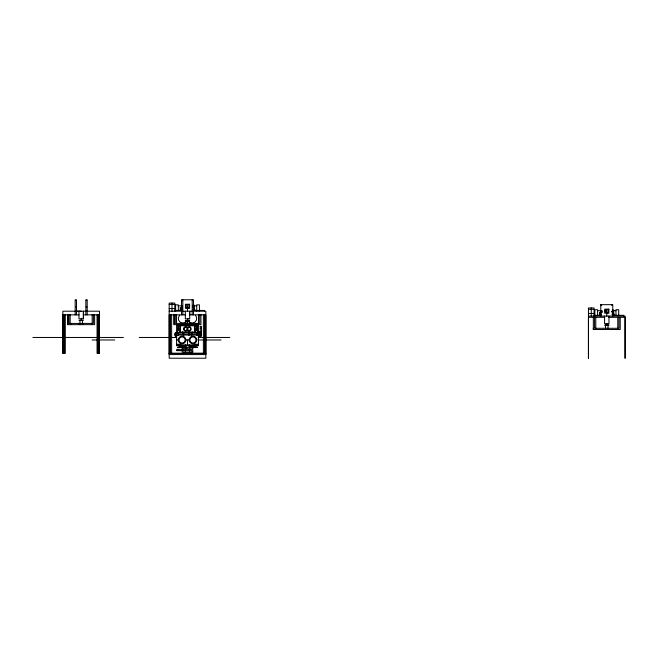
<?xml version="1.0" encoding="UTF-8"?>
<svg xmlns="http://www.w3.org/2000/svg" width="658" height="658" viewBox="0 0 658 658"><rect width="100%" height="100%" fill="white"/><g stroke="black" fill="none" stroke-linecap="round" stroke-linejoin="round"><path stroke-width="0.99" d="M78.976 314.861L62.855 314.861L62.855 353.346L64.073 353.338L64.073 314.861M94.62 314.417L94.62 324.641L67.741 324.641L67.741 314.861M83.015 324.641L83.015 323.415M76.813 311.201L78.976 311.201L78.976 318.842L83.385 318.85L83.385 315.026M83.385 312.418L83.385 314.861L99.506 314.861L99.506 353.33L98.281 353.338L98.281 314.861M91.561 324.641L91.561 323.415M97.063 314.861L97.063 353.33L99.506 353.33L99.506 311.201L62.855 311.201L62.855 353.338L65.298 353.338L65.298 314.861M98.281 314.466L98.281 353.33L99.506 353.33M170.414 314.861L170.414 353.338L170.414 314.466M186 324.641L174.082 324.641L174.082 314.861M178.351 350.591L178.351 349.365M179.132 347.408L179.141 345.179M182.587 333.976L182.587 332.076L182.587 333.968L177.66 333.968L177.668 330.176M183.327 350.591L183.327 349.373M183.755 353.749L183.755 352.12M185.688 348.493L185.688 346.75L180.753 346.75L180.753 344.841M185.688 344.915L185.688 348.666M185.688 321.598L185.688 324.559L185.688 320.372M189.718 312.418L189.718 314.861L205.839 314.861L205.839 358.223L169.196 358.223L169.188 314.861L185.317 314.861M191.281 353.749L191.281 352.12L191.749 352.12M191.832 334.379L191.832 332.751L192.44 332.751M192.399 353.749L192.235 352.12M192.44 334.379L192.44 332.241M203.396 353.33L203.396 314.861M204.622 314.466L204.622 353.33L205.839 353.338L205.839 354.555L169.196 354.555L169.188 303.083L174.822 303.083L174.822 311.201M620.214 317.304L620.214 329.518L593.335 329.518L593.335 328.293M197.367 327.733L197.375 326.384L194.414 326.384M195.023 344.299L195.015 345.763L195.023 344.299L198.436 344.299M196.726 344.907L196.734 344.299M76.147 300.435L75.835 300.435M76.147 306.891L75.835 306.891M182.62 300.435C180.95 301.635 182.842 299.045 182.176 300.435M182.48 306.891L182.176 306.891M192.416 300.435C193.518 300.328 192.778 300.558 192.555 300.435M600.984 305.312C602.588 303.955 600.993 307.278 600.984 304.654M180.144 332.578L180.572 332.125L194.464 332.125L194.883 332.578L180.144 332.578L180.144 325.323L180.572 325.776L194.464 325.776L194.883 325.323L194.974 332.668M180.144 325.916L177.512 328.951L180.144 331.986M194.883 331.986L197.523 328.951L194.883 325.916M612.228 304.876C613.026 306.595 610.616 304.86 612.565 304.654M182.225 349.373L182.225 347.843L187.818 347.843M185.383 350.591L185.383 352.12M78.976 311.201L81.181 311.201M185.688 349.373L185.301 347.843M169.188 304.44L174.822 304.44M600.984 304.868L601.437 304.868M192.868 305.164L194.431 305.164L194.381 309.976M178.31 305.814L182.027 305.814M193.937 305.814L196.726 305.814M182.093 307.467L180.267 307.467L180.267 309.976L181.929 309.976L181.929 309.17M180.267 307.804L182.11 307.804M169.188 308.577L174.822 308.577M180.267 309.17L182.11 309.17M192.868 309.17L194.768 309.17L194.768 309.976L193.107 309.976M588.449 309.318L594.084 309.318M612.121 310.041L613.692 310.041L613.692 314.853M174.609 310.428L182.027 310.428M193.008 310.428L204.391 310.428L204.391 311.201M597.571 310.691L601.28 310.691M613.198 310.691L615.978 310.691M169.188 311.201L182.389 311.201M182.825 311.201L192.202 311.201M192.646 311.201L205.839 311.201L205.839 353.338L169.188 353.338L183.261 353.338M601.354 312.344L599.528 312.344L599.528 314.853L601.19 314.853M599.528 312.682L601.371 312.682M588.449 313.455L594.084 313.455M599.528 314.047L601.371 314.047M612.121 314.047L614.021 314.047L614.021 314.853L612.187 314.853M593.87 315.305L601.28 315.305M612.73 315.305L623.652 315.305L623.652 316.079M588.449 316.079L625.1 316.079L625.1 358.207L625.1 317.304L608.815 317.304M604.743 317.304L588.449 317.304L588.449 358.223L588.449 307.96L594.084 307.96L594.084 316.079M78.976 320.372L83.385 320.372M185.301 320.372L189.726 320.372M185.301 321.598L189.726 321.598M186.296 323.415L175.299 323.415L175.299 314.417M188.739 323.415L199.736 323.415L199.736 314.417M195.582 323.942L197.416 323.942M196.035 324.641L189.348 324.559L189.348 320.372M197.877 324.641L200.953 324.641L200.953 314.417M186.905 325.2L188.13 325.2M604.57 325.249L608.979 325.249M180.613 326.384L177.66 326.384L177.668 327.733C182.307 329.156 176.147 330.316 179.108 328.432C180.185 330.242 177.15 328.712 179.149 328.531M200.271 326.401L201.488 326.401M200.271 326.549L201.488 326.549M200.271 328.358L201.488 328.358M198.601 332.315L200.271 332.315M175.373 332.668L180.753 332.668M194.274 332.668L197.803 332.668M198.683 332.668L199.662 332.668M175.373 333.121L176.352 333.121M182.587 333.055L183.648 333.055M191.379 333.055L192.449 333.055M198.683 333.121L199.662 333.121M182.587 333.54L183.648 333.54M191.379 333.54L192.449 333.54M183.089 333.976L191.922 333.976M175.373 334.461L176.352 334.461M198.683 334.461L199.662 334.461M200.271 334.47L201.488 334.47M177.586 335.037L197.441 335.037M198.601 335.341L200.526 335.341M176.599 335.522L178.31 335.522L178.31 333.548M198.436 335.49L196.726 335.522L196.726 333.548M198.601 335.646L200.526 335.646M175.373 335.802L176.352 335.802M175.373 336.254L176.352 336.254M198.683 336.254L199.662 336.254M32.9 337.464L123.408 337.464M139.241 337.464L176.78 337.464M198.132 337.464L229.749 337.464M92.104 339.972L114.731 339.972M176.599 339.972L178.285 339.972L178.285 339.002M185.918 339.972A3.816 3.816 0 0 0 180.193 336.666A3.816 3.816 0 0 0 180.193 343.279A3.816 3.816 0 0 0 185.918 339.972L189.117 339.972M198.436 339.972L221.072 339.972M176.599 344.299L180.012 344.299L180.012 345.763L180.012 344.299M176.599 344.907L198.436 344.907M177.43 345.179L180.95 345.582M197.606 345.179L194.003 345.179L197.614 345.598L197.112 345.598M185.301 346.478L185.951 346.478M189.076 346.478L189.726 346.478M189.348 346.75L194.266 346.75L194.266 344.841M191.84 347.843L192.81 347.843L192.81 349.373L176.525 349.365M182.225 347.843L192.81 347.843M189.085 349.373L189.726 349.373L189.726 347.843M176.805 350.574L182.315 350.574M176.525 350.591L192.81 350.591L192.81 352.12L182.225 352.12L182.225 350.591M186.296 353.338L188.739 353.338M191.774 353.338L204.622 353.33L204.622 314.861M194.077 345.59L197.384 345.598M189.537 347.416L196.249 347.424M178.277 347.408L177.479 347.408L185.49 347.416L178.779 347.408M195.541 347.424L197.614 347.424L195.895 347.424L195.887 345.179M189.43 350.591L189.726 352.12M188.089 318.85L187.514 318.842L187.514 320.372M81.748 318.85L81.181 318.842L81.181 320.372M607.342 323.728L606.775 323.728L606.775 325.249M178.302 344.299L178.31 344.907M197.367 330.176L197.375 333.968L192.449 333.968L192.449 332.076M618.989 317.304L618.989 328.293L594.561 328.293L594.561 317.304M618.693 315.305L618.693 309.721L615.978 309.721L615.978 315.305M617.772 317.304L617.772 328.293M613.832 314.047L613.832 314.853M613.634 314.047L613.634 314.853M613.404 314.047L613.404 314.853M613.1 314.047L613.1 314.853M612.771 316.079L612.771 304.654L600.779 304.654L600.779 316.079M612.359 314.047L612.359 314.853M608.979 316.079L608.979 323.728L604.57 323.728L604.57 316.079M608 324.295L608 328.293M606.775 313.233L606.775 316.079M605.557 324.295L605.557 328.293M602.21 310.691L602.21 312.542M600.812 314.047L600.812 314.853M600.45 314.047L600.45 314.853M600.145 314.047L600.145 314.853M599.915 314.047L599.915 314.853M599.718 314.047L599.718 314.853M597.571 315.305L597.571 309.721L594.857 309.721L594.857 316.079M595.778 317.304L595.778 328.293M593.335 317.304L593.335 329.518M591.262 307.96L591.262 316.079M201.488 326.352L201.488 336.304M200.271 326.352L200.271 336.304M199.662 332.298L199.662 336.625M199.432 311.201L199.432 304.843L196.726 304.843L196.726 311.201M198.708 331.764L198.683 336.625M198.51 314.417L198.51 323.415M198.436 333.968L198.436 325.323L176.599 325.323L176.599 333.968M198.436 335.037L198.436 345.763L176.599 345.763L176.599 335.037M197.811 323.884L197.811 325.603M197.416 323.884L197.416 325.603M197.416 326.837L197.416 328.235M197.416 329.74L197.416 332.668M196.75 339.002L196.75 339.972A3.816 3.816 0 0 1 191.026 343.279A3.816 3.816 0 0 1 191.026 336.666A3.816 3.816 0 0 1 196.75 339.972M195.582 323.884L195.582 325.365M194.521 309.17L194.521 309.976M194.497 325.743L194.497 332.158M194.365 324.682L194.365 325.365M194.464 325.776L194.464 332.125M194.143 309.17L194.143 309.976M193.839 309.17L193.839 309.976M193.51 314.861L193.51 299.777L181.526 299.777L181.526 314.861M193.485 309.17L193.485 309.976M192.202 299.777L192.202 314.861M191.379 332.232L191.379 335.44M189.718 311.201L189.718 318.842L185.317 318.842L185.317 311.201M189.586 331.936L189.586 332.578M189.348 344.915L189.348 348.666M188.953 331.484L188.953 335.473M188.13 325.323L188.13 324.098L186.905 324.098L186.905 325.323M187.514 308.355L187.514 311.201M187.514 321.219L187.514 325.776M187.514 332.125L187.514 332.578M187.514 339.972L187.514 344.907M185.449 331.936L185.449 332.578M183.648 332.232L183.648 335.44M182.825 299.777L182.825 314.861M181.197 309.17L181.197 309.976M180.892 309.17L180.892 309.976M180.654 309.17L180.654 309.976M180.506 309.17L180.506 309.976M180.539 325.743L180.539 332.158M180.457 309.17L180.457 309.976M178.31 310.428L178.31 304.843L175.604 304.843L175.604 311.201M176.525 314.417L176.525 323.415M176.352 332.298L176.352 336.625M175.373 332.298L175.373 336.625M174.765 333.548L174.765 335.374M174.082 314.417L174.082 324.641M172.009 303.083L172.009 311.201M171.639 314.861L171.639 353.338M93.395 314.417L93.395 323.415L68.967 323.415L68.967 314.417M92.178 314.417L92.178 323.415M87.177 314.861L87.177 299.777L85.869 299.777L85.869 314.861M83.385 311.201L83.385 318.842M82.398 320.413L82.398 323.415M80.572 323.415L80.572 324.641M79.955 320.413L79.955 323.415M79.347 323.415L79.347 324.641M76.493 314.861L76.493 299.777L75.185 299.777L75.185 314.861M70.793 323.415L70.793 324.641M70.184 314.417L70.184 323.415M67.741 314.417L67.741 324.641M64.073 314.466L64.073 353.338M195.393 315.215A4.614 4.614 0 0 1 189.825 322.478M185.211 322.478A4.614 4.614 0 0 1 179.642 315.215M187.563 328.523C189.784 335.958 192.991 323.201 187.563 328.506M183.59 328.383C182.825 330.629 186.255 332.282 187.341 330.053L187.703 330.538A1.958 1.958 0 0 0 189.126 331.155C190.993 331.171 191.856 328.597 190.549 327.363A1.958 1.958 0 0 0 187.703 327.363L187.341 327.849C186.551 326.179 183.911 326.59 183.59 328.383M184.001 328.498C186.189 336.008 189.471 323.177 184.001 328.498M195.665 328.794C196.331 331.073 197.334 327.199 195.665 328.794C196.191 330.719 197.153 327.528 195.656 328.827M86.223 300.352L86.782 300.583L86.256 300.278M86.223 306.817L86.815 306.973L86.223 306.817M181.879 300.352L182.439 300.583L181.912 300.278M181.748 306.776C182.291 308.479 183.072 305.575 181.748 306.776M187.094 306.102C187.629 307.788 188.402 304.917 187.094 306.102M192.424 306.776C192.975 308.479 193.748 305.575 192.424 306.776M192.564 306.817L193.156 306.973L192.564 306.817M601.001 311.653C601.552 313.356 602.325 310.453 601.001 311.653M606.347 310.987C606.89 312.665 607.655 309.795 606.347 310.987M611.685 311.653C612.228 313.356 613.009 310.453 611.685 311.653M189.603 304.251L185.433 304.251L185.433 308.355L189.603 308.355L189.603 304.251M608.856 309.137L604.694 309.137L604.694 313.233L608.856 313.233L608.856 309.137M200.271 332.06L198.601 332.06L200.271 332.125M200.526 335.843L198.601 335.843L200.526 335.909M186.683 307.656A1.661 1.661 0 0 0 189.183 306.217A1.661 1.661 0 0 0 186.683 304.777A1.661 1.661 0 0 0 186.683 307.656M605.944 312.542A1.661 1.661 0 0 0 608.436 311.094A1.661 1.661 0 0 0 605.944 309.655A1.661 1.661 0 0 0 605.944 312.542M191.404 342.621A3.06 3.06 0 0 0 195.994 339.972A3.06 3.06 0 0 0 191.404 337.324A3.06 3.06 0 0 0 191.404 342.621M180.572 342.621A3.06 3.06 0 0 0 185.161 339.972A3.06 3.06 0 0 0 180.572 337.324A3.06 3.06 0 0 0 180.572 342.621"/></g></svg>
